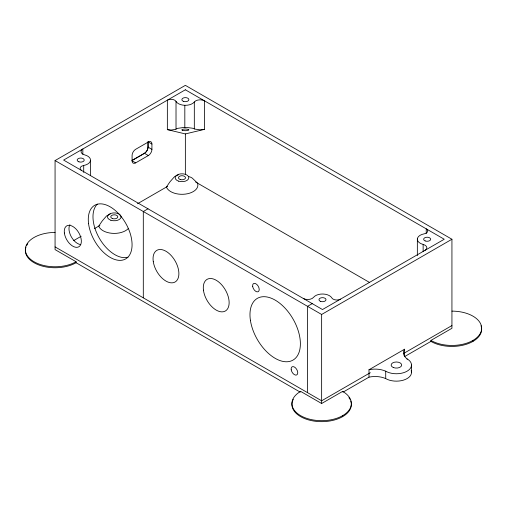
<?xml version="1.0" encoding="UTF-8"?>
<svg xmlns="http://www.w3.org/2000/svg" width="507" height="507" viewBox="0 0 507 507"><rect width="100%" height="100%" fill="white"/><g stroke="black" fill="none" stroke-linecap="round" stroke-linejoin="round"><path stroke-width="0.76" d="M299.941 391.968L76.082 262.727L76.082 261.739L55.067 249.609L55.067 160.573L185.359 85.347L451.933 239.247L451.933 328.289L430.918 340.419L430.918 341.407L404.573 356.611L404.573 349.215L368.995 369.755L368.995 377.157L343.328 391.974M132.397 160.218L144.413 153.285A5.064 2.922 -60 0 0 147.993 147.087L147.993 141.783M151.923 144.051L148.076 141.833L148.076 147.131A5.064 2.922 -60 0 1 144.501 153.336L131.814 160.656L135.661 162.874L148.342 155.554A5.064 2.922 -60 0 0 151.923 149.356L151.923 144.051A5.064 2.922 -60 0 0 148.342 141.985L135.661 149.311A5.064 2.922 -60 0 0 132.08 155.51L132.08 160.808A5.064 2.922 -60 0 0 135.661 162.874M73.743 240.552L81.171 236.262M94.391 228.632L99.866 225.469M137.486 203.751L167.576 186.38M148 208.802L143.304 211.514L143.304 297.837M312.236 303.623L307.54 306.336L307.54 392.659M55.067 160.573L321.641 314.473L451.933 239.247M370.325 372.689L321.641 400.796L55.067 246.896M403.242 353.683L451.933 325.57M300.626 391.993L300.626 391.379L321.641 403.509L342.65 391.379L342.65 391.993M110.209 213.998L106.489 216.014L102.344 220.811A49.356 28.5 -60 0 0 101.394 222.148L98.732 226.128A15.888 9.17 0 0 0 111.914 233.302A15.888 9.17 0 0 0 128.17 228.682M185.359 133.93L204.587 129.336L204.587 100.88A6.344 3.663 0 0 0 194.32 101.97A9.817 5.666 0 0 1 184.821 105.31A9.817 5.666 0 0 1 176.018 101.387A5.222 3.017 0 0 0 167.354 100.183L167.354 129.627L185.359 133.93L185.359 174.547M204.587 129.336L201.038 129.76A4.443 0.748 0 0 1 199.815 129.779L194.796 129.095A10.406 1.762 0 0 1 194.32 128.886A15.121 2.56 0 0 0 192.324 128.189L187.368 127.549A7.028 1.191 0 0 0 184.821 127.504A7.174 1.217 0 0 0 183.084 127.561L177.913 128.315A16.211 2.744 0 0 0 176.037 129.127A9.107 1.54 0 0 1 175.536 129.38L171.531 129.988A3.638 0.615 0 0 1 170.466 129.982L167.354 129.627M178.325 174.833L174.611 176.575L170.054 181.715A49.356 28.5 -60 0 0 169.104 183.059L166.442 187.032A15.888 9.17 0 0 0 185.385 194.099A15.888 9.17 0 0 0 197.483 183.109L192.292 178.147A13.378 7.725 60 0 0 190.695 177.228L188.389 176.43M188.211 129.348L185.701 129.006A2.522 0.425 0 0 0 184.687 129.019L182.748 129.285A6.376 1.077 0 0 0 182.583 130.337M182.514 130.343L185.023 130.686A2.522 0.425 0 0 0 186.037 130.673L187.977 130.407A6.376 1.077 0 0 0 188.141 129.355M148.076 147.131L151.923 149.356M195.632 182.038L369.654 282.513M144.501 153.336L148.342 155.554M472.949 340.419L472.949 341.407M426.235 233.499L426.235 228.853A5.222 3.017 0 0 1 424.144 233.854A9.817 5.666 0 0 0 417.35 238.936L417.35 255.579M417.35 238.936A9.817 5.666 0 0 0 423.136 244.418L423.136 251.542M411.5 365.034L411.5 372.436M404.573 349.215A17.251 9.963 0 0 0 407.077 358.867L407.077 359.33M368.995 369.755A17.251 9.963 0 0 1 385.719 371.2L385.719 378.602A15.102 8.72 0 0 0 403.585 380.104A15.102 8.72 0 0 0 411.177 370.649M342.65 391.379A29.717 17.156 0 0 1 342.65 415.645L342.65 416.627M321.641 314.473L321.641 403.509M194.32 101.97L194.32 128.886M184.821 105.31L184.821 127.504M176.018 101.387L176.018 129.127M82.837 154.312L82.837 148.976A6.344 3.663 0 0 0 84.72 154.908A9.817 5.666 0 0 1 90.5 160.389L90.5 175.644M90.5 160.389A9.817 5.666 0 0 1 83.706 165.472L83.706 172.405M407.077 358.867A15.102 8.72 0 0 1 407.077 371.2A15.102 8.72 0 0 1 385.719 371.2M368.995 377.157A17.251 9.963 0 0 1 385.719 378.602M481.023 325.754A29.717 17.156 0 0 1 466.072 344.361A29.717 17.156 0 0 1 430.918 341.407M76.082 262.727A29.717 17.156 0 0 1 40.928 265.687A29.717 17.156 0 0 1 25.977 247.08M26.751 245.388A29.717 17.156 0 0 1 27.796 243.778M76.082 261.739A29.717 17.156 0 0 1 27.612 256.174A29.717 17.156 0 0 1 55.067 232.453M350.724 400.98A29.717 17.156 0 0 1 320.126 421.634A29.717 17.156 0 0 1 293.319 399.294M348.911 397.684A29.717 17.156 0 0 1 349.957 399.294M342.65 415.645A29.717 17.156 0 0 1 300.626 415.645A29.717 17.156 0 0 1 300.626 391.379M451.933 311.127A29.717 17.156 0 0 1 479.388 334.854A29.717 17.156 0 0 1 430.918 340.419M423.136 244.418A6.344 3.663 0 0 1 425.018 250.344M303.268 298.439A6.344 3.663 0 0 0 313.535 297.356A9.817 5.666 0 0 1 323.035 294.016A9.817 5.666 0 0 1 331.838 297.939A5.222 3.017 0 0 0 340.501 299.143M80.651 244.596A12.086 6.978 60 0 1 71.17 236.566A12.086 6.978 60 0 1 69.915 224.696M127.998 257.207A30.965 17.878 60 0 1 99.391 238.334A30.965 17.878 60 0 1 97.35 204.125M81.621 170.472A5.222 3.017 0 0 1 83.706 165.472M185.359 89.783L63.609 160.079L322.49 309.543L444.24 239.247L185.359 89.783M425.183 240.933A3.517 2.034 0 0 0 430.665 239.393A3.517 2.034 0 0 0 425.62 237.422A3.517 2.034 0 0 0 425.183 240.933M320.735 301.437A3.517 2.034 0 0 0 326.007 299.675A3.517 2.034 0 0 0 320.735 297.913A3.517 2.034 0 0 0 320.735 301.437M183.604 101.406A3.517 2.034 0 0 0 188.883 99.651A3.517 2.034 0 0 0 183.604 97.889A3.517 2.034 0 0 0 183.604 101.406M112.516 218.587A3.517 2.034 0 0 0 117.795 216.831A3.517 2.034 0 0 0 112.516 215.069A3.517 2.034 0 0 0 112.516 218.587M180.226 179.497A3.517 2.034 0 0 0 185.505 177.735A3.517 2.034 0 0 0 180.226 175.98A3.517 2.034 0 0 0 180.226 179.497M78.94 161.834A3.517 2.034 0 0 0 84.219 160.079A3.517 2.034 0 0 0 78.94 158.317A3.517 2.034 0 0 0 78.94 161.834M178.572 181.151A6.825 3.942 0 0 0 188.813 177.735A6.825 3.942 0 0 0 178.572 174.326A6.825 3.942 0 0 0 178.572 181.151M153.291 261.751A18.277 10.552 60 0 0 174.478 282.31A18.277 10.552 60 0 0 170.124 254.444A18.277 10.552 60 0 0 153.291 261.751M393.293 367.505A5.285 3.055 0 0 0 401.658 365.351A5.285 3.055 0 0 0 394.243 362.252A5.285 3.055 0 0 0 393.293 367.505M64.37 233.005A12.086 6.978 60 0 0 78.192 247.093A12.086 6.978 60 0 0 75.86 228.872A12.086 6.978 60 0 0 64.37 233.005M88.554 223.612A30.965 17.878 60 0 0 123.974 259.704A30.965 17.878 60 0 0 117.998 213.01A30.965 17.878 60 0 0 88.554 223.612M203.453 290.162A18.277 10.552 60 0 0 224.36 311.469A18.277 10.552 60 0 0 220.83 283.907A18.277 10.552 60 0 0 203.453 290.162M291.208 369.831A4.683 2.706 60 0 0 296.684 374.958A4.683 2.706 60 0 0 295.423 367.771A4.683 2.706 60 0 0 291.208 369.831M252.689 286.588A4.683 2.706 60 0 0 258.164 291.715A4.683 2.706 60 0 0 256.903 284.528A4.683 2.706 60 0 0 252.689 286.588M250.395 320.234A35.642 20.578 60 0 0 291.55 360.813A35.642 20.578 60 0 0 283.59 306.653A35.642 20.578 60 0 0 250.395 320.234M110.862 220.241A6.825 3.942 0 0 0 121.103 216.831A6.825 3.942 0 0 0 110.862 213.415A6.825 3.942 0 0 0 110.862 220.241"/></g></svg>
